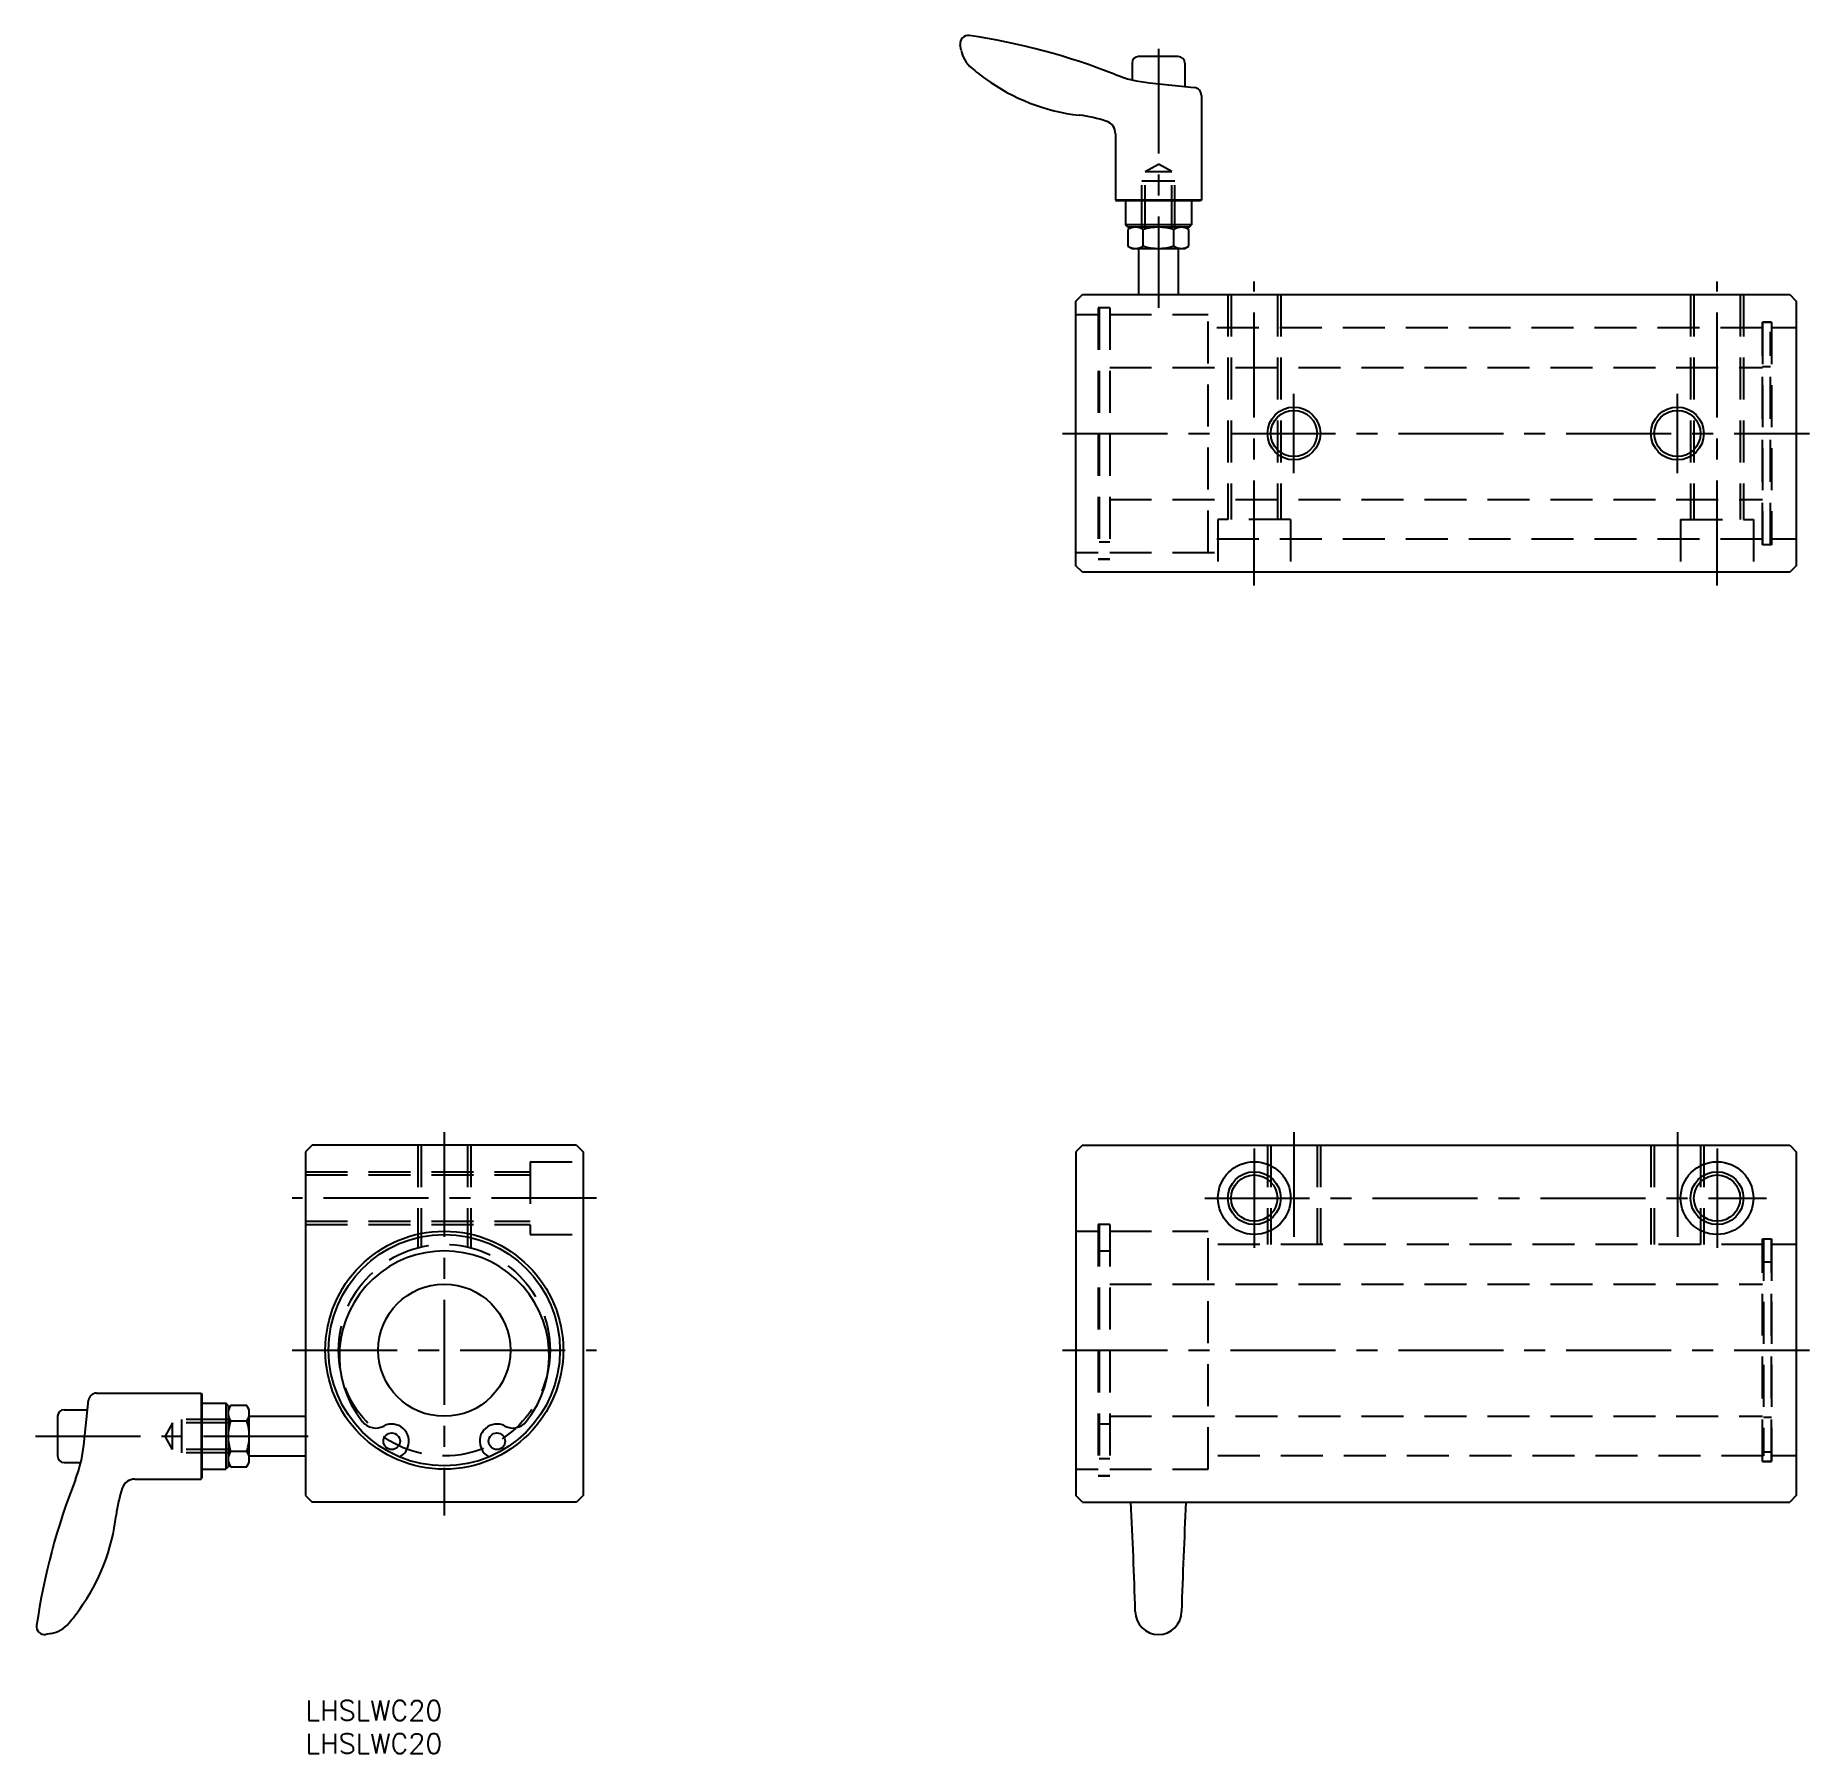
# Model space of a CAD drawing. Extents: x -41 to 228, y -8 to 252.
import ezdxf

# ---------------------------------------------------------------- set-up
doc = ezdxf.new("R2010")
doc.units = 0
doc.header["$LTSCALE"] = 0.5
doc.linetypes.add('CENTER', pattern=[50.8, 31.75, -6.35, 6.35, -6.35])
doc.linetypes.add('DASHED', pattern=[19.05, 12.7, -6.35])
doc.layers.get('DEFPOINTS').update_dxf_attribs({"linetype": 'CONTINUOUS'})
for name, color, linetype in [('MSM_CENTER', 1, 'CENTER'), ('MSM_CONTINUOUS', 7, 'CONTINUOUS'), ('MSM_DASHED', 4, 'DASHED'), ('MSM_NARROW', 5, 'CONTINUOUS'), ('MSM_PART_NUMBER', 7, 'CONTINUOUS')]:
    doc.layers.add(name, color=color, linetype=linetype)
doc.styles.get("Standard").update_dxf_attribs({"font": 'txt.shx', "height": 3, "bigfont": 'bigfont.shx'})

# ---------------------------------------------------------------- blocks, each defined once
blk = doc.blocks.new('*U8')
at = {"layer": 'MSM_PART_NUMBER'}
blk.add_text('LHSLWC20', height=3, dxfattribs=at).set_placement((0, -3))
blk = doc.blocks.new('*U9')
at = {"layer": 'MSM_PART_NUMBER'}
blk.add_text('LHSLWC20', height=3, dxfattribs=at).set_placement((0, -8))

msp = doc.modelspace()

# ---------------------------------------------------------------- linework, layer by layer
at = {"layer": 'MSM_CENTER'}
for p, q in [((129.04, 249.85), (129.04, 210.65)), ((143.54, 168.65), (143.54, 214.65)), ((213.54, 168.65), (213.54, 214.65)), ((149.54, 185.65), (149.54, 197.65)), ((207.54, 185.65), (207.54, 197.65)), ((114.54, 191.65), (227.54, 191.65)), ((21, 86), (21, 28)), ((149.54, 86), (149.54, 67)), ((207.54, 86), (207.54, 67)), ((143.54, 83.5), (143.54, 68.5)), ((213.54, 83.5), (213.54, 68.5)), ((44, 76), (-2, 76)), ((136.04, 76), (221.04, 76)), ((-2, 53), (44, 53)), ((114.54, 53), (227.54, 53)), ((-40.85, 40), (2, 40))]:
    msp.add_line(p, q, dxfattribs=at)
at = {"layer": 'MSM_CONTINUOUS'}
for p, q in [((99.2, 249.63), (99.05, 250.44)), ((125.04, 247.65), (125.04, 245.13)), ((132.04, 248.65), (126.04, 248.65)), ((133.04, 247.65), (133.04, 244.11)), ((127.68, 244.68), (134.46, 243.96)), ((135.54, 242.77), (135.54, 226.93)), ((122.54, 236.97), (122.54, 226.93)), ((135.54, 226.93), (122.54, 226.93)), ((122.54, 226.93), (122.74, 226.85)), ((135.33, 226.85), (122.74, 226.85)), ((124.04, 226.85), (124.04, 223.21)), ((134.04, 226.85), (134.04, 223.21)), ((135.54, 226.93), (135.33, 226.85)), ((134.04, 223.21), (124.04, 223.21)), ((124.4, 222.85), (124.04, 223.21)), ((133.67, 222.85), (124.4, 222.85)), ((125.04, 222.85), (124.42, 222.49)), ((125.04, 222.85), (124.42, 222.49)), ((133.04, 222.85), (125.04, 222.85)), ((133.65, 222.49), (133.04, 222.85)), ((133.65, 222.49), (133.04, 222.85)), ((133.67, 222.85), (134.04, 223.21)), ((124.42, 222.49), (124.42, 220)), ((126.73, 220), (126.73, 222.49)), ((131.34, 222.49), (131.34, 220)), ((133.65, 220), (133.65, 222.49)), ((124.42, 220), (125.04, 219.65)), ((125.04, 219.65), (133.04, 219.65)), ((126.04, 219.65), (126.04, 212.65)), ((132.04, 219.65), (132.04, 212.65)), ((133.04, 219.65), (133.65, 220)), ((116.54, 211.65), (117.54, 212.65)), ((117.54, 212.65), (224.54, 212.65)), ((224.54, 212.65), (225.54, 211.65)), ((116.54, 171.65), (116.54, 211.65)), ((225.54, 211.65), (225.54, 171.65)), ((117.54, 170.65), (116.54, 171.65)), ((224.54, 170.65), (117.54, 170.65)), ((225.54, 171.65), (224.54, 170.65)), ((1, 84), (0, 83)), ((41, 84), (1, 84)), ((41, 84), (42, 83)), ((117.54, 84), (116.54, 83)), ((117.54, 84), (224.54, 84)), ((224.54, 84), (225.54, 83)), ((0, 83), (0, 31)), ((42, 83), (42, 31)), ((116.54, 83), (116.54, 31)), ((225.54, 83), (225.54, 31)), ((0, 57), (0, 57)), ((-31.62, 46.5), (-15.79, 46.5)), ((-15.79, 46.5), (-15.79, 33.5)), ((-15.79, 46.5), (-15.7, 46.3)), ((-15.7, 46.3), (-15.7, 33.7)), ((-37.5, 43), (-37.5, 37)), ((-36.5, 44), (-32.97, 44)), ((-33.53, 38.64), (-32.81, 45.43)), ((-15.7, 45), (-12.07, 45)), ((-12.07, 45), (-12.07, 35)), ((-11.7, 44.63), (-12.07, 45)), ((-11.7, 44.63), (-11.7, 35.37)), ((-11.34, 44.62), (-11.7, 44)), ((-8.86, 44.62), (-11.34, 44.62)), ((-8.5, 44), (-8.86, 44.62)), ((-8.5, 36), (-8.5, 44)), ((-8.5, 43), (0, 43)), ((-11.34, 42.31), (-8.86, 42.31)), ((-8.86, 37.69), (-11.34, 37.69)), ((15.44, 38.21), (15.48, 38.32)), ((26.52, 38.32), (26.56, 38.21)), ((-36.5, 36), (-33.99, 36)), ((-15.7, 35), (-12.07, 35)), ((-11.7, 35.37), (-12.07, 35)), ((-11.7, 36), (-11.34, 35.38)), ((-11.34, 35.38), (-8.86, 35.38)), ((-8.86, 35.38), (-8.5, 36)), ((-8.5, 37), (0, 37)), ((-25.82, 33.5), (-15.79, 33.5)), ((-15.79, 33.5), (-15.7, 33.7)), ((0, 31), (1, 30)), ((41, 30), (1, 30)), ((42, 31), (41, 30)), ((117.54, 30), (116.54, 31)), ((117.54, 30), (224.54, 30)), ((225.54, 31), (224.54, 30)), ((-38.48, 10.16), (-39.29, 10.02))]:
    msp.add_line(p, q, dxfattribs=at)
for centre, radius in [((149.54, 191.65), 3.5), ((207.54, 191.65), 3.5), ((143.54, 76), 5.5), ((213.54, 76), 5.5), ((143.54, 76), 3.5), ((213.54, 76), 3.5), ((21, 53), 18), ((21, 53), 17.5), ((21, 53), 10), ((13.05, 39.23), 1.25), ((28.95, 39.23), 1.25)]:
    msp.add_circle(centre, radius, dxfattribs=at)
for centre, radius, start, end in [((100.24, 250.65), 1.2, 81.6349, 190), ((103.63, 250.41), 4.5, 190, 230.208), ((85.86, 152.9), 100, 68.5272, 81.6349), ((126.35, 277.69), 40, 230.208, 234.0475), ((126.04, 247.65), 1, 90, 180), ((132.04, 247.65), 1, 360, 90), ((120.48, 269.59), 30, 234.0475, 263.4319), ((129.79, 264.57), 20, 248.5272, 263.9426), ((134.34, 242.77), 1.2, 360, 83.9426), ((114.76, 219.92), 20, 71.2775, 83.4319), ((120.54, 236.97), 2, 360, 71.2775), ((125.57, 220.8), 2.04, 55.6158, 124.3842), ((125.57, 220.8), 2.04, 55.6158, 124.3842), ((129.04, 215.2), 7.64, 72.412, 107.588), ((129.04, 215.2), 7.64, 72.412, 107.588), ((132.5, 220.8), 2.04, 55.6158, 124.3842), ((132.5, 220.8), 2.04, 55.6158, 124.3842), ((125.57, 221.69), 2.04, 235.6158, 304.3842), ((129.04, 227.29), 7.64, 252.412, 287.588), ((132.5, 221.69), 2.04, 235.6158, 304.3842), ((21, 52.13), 15.88, 321.3506, 218.6494), ((-31.62, 45.3), 1.2, 90, 173.9426), ((-36.5, 43), 1, 90, 180), ((-9.66, 43.46), 2.04, 145.6158, 214.3842), ((-10.54, 43.46), 2.04, 325.6158, 34.3842), ((-4.06, 40), 7.64, 162.412, 197.588), ((-16.14, 40), 7.64, 342.412, 17.588), ((10.63, 43.83), 2.6, 218.6494, 297.7045), ((13.05, 39.23), 2.6, 339.4114, 117.7045), ((28.95, 39.23), 2.6, 62.2955, 200.5886), ((31.37, 43.83), 2.6, 242.2955, 321.3506), ((-53.42, 40.75), 20, 338.5272, 353.9426), ((-9.66, 36.54), 2.04, 145.6158, 214.3842), ((-10.54, 36.54), 2.04, 325.6158, 34.3842), ((13.1, 39.09), 2.5, 297.0551, 339.4114), ((28.9, 39.09), 2.5, 200.5886, 242.9449), ((-36.5, 37), 1, 180, 270), ((58.25, -3.17), 100, 158.5272, 171.6349), ((-25.82, 31.5), 2, 90, 161.2775), ((-8.77, 25.72), 20, 161.2775, 173.4319), ((-674.11, -10.38), 800, 1.71041, 2.89311), ((932.18, -10.38), 800, 177.10689, 178.28959), ((-58.45, 31.44), 30, 324.0475, 353.4319), ((-66.54, 37.31), 40, 320.208, 324.0475), ((129.04, 13.5), 3.5, 180, 0), ((-39.5, 11.2), 1.2, 171.6349, 280), ((-39.26, 14.59), 4.5, 280, 320.208)]:
    msp.add_arc(centre, radius, start, end, dxfattribs=at)
at = {"layer": 'MSM_DASHED'}
for p, q in [((127.04, 231.25), (129.04, 232.4)), ((127.04, 222.85), (127.04, 231.25)), ((127.04, 231.25), (131.04, 231.25)), ((131.04, 231.25), (129.04, 232.4)), ((131.04, 222.85), (131.04, 231.25)), ((126.54, 222.85), (126.54, 229.85)), ((126.54, 229.85), (131.54, 229.85)), ((131.54, 222.85), (131.54, 229.85)), ((139.54, 212.65), (139.54, 178.65)), ((140.04, 212.65), (140.04, 178.65)), ((147.04, 212.65), (147.04, 178.65)), ((147.54, 212.65), (147.54, 178.65)), ((209.54, 212.65), (209.54, 178.65)), ((210.04, 212.65), (210.04, 178.65)), ((217.04, 212.65), (217.04, 178.65)), ((217.54, 212.65), (217.54, 178.65)), ((116.54, 209.65), (119.91, 209.65)), ((121.66, 210.65), (119.91, 210.65)), ((119.91, 210.65), (119.91, 172.65)), ((120.06, 210.65, -0.5), (120.06, 175.23, -0.5)), ((121.66, 210.65), (121.66, 172.65)), ((121.66, 209.65), (136.54, 209.65)), ((136.54, 173.65), (136.54, 209.65)), ((220.42, 207.65), (136.66, 207.65)), ((220.42, 208.5), (220.42, 174.8)), ((221.77, 208.5), (220.42, 208.5)), ((220.42, 174.8), (220.42, 208.5)), ((220.42, 208.5, -1.3), (221.77, 208.5, -1.3)), ((221.62, 174.8), (221.62, 207)), ((221.77, 208.5, -0.1), (221.77, 174.8, -0.1)), ((225.54, 207.65), (221.77, 207.65)), ((121.66, 201.65), (220.42, 201.65)), ((221.62, 201.75, -1.3), (220.42, 201.75, -1.3)), ((121.66, 181.65), (220.42, 181.65)), ((149.04, 178.65), (138.04, 178.65)), ((138.04, 178.65), (138.04, 170.65)), ((149.04, 178.65), (149.04, 170.65)), ((208.04, 178.65), (208.04, 170.65)), ((208.04, 178.65), (219.04, 178.65)), ((219.04, 178.65), (219.04, 170.65)), ((121.66, 175.23), (120.06, 175.23, -0.5)), ((220.42, 175.65), (136.66, 175.65)), ((221.77, 174.8), (220.42, 174.8)), ((221.77, 174.8, -1.3), (220.42, 174.8, -1.3)), ((225.54, 175.65), (221.77, 175.65)), ((116.54, 173.65), (119.91, 173.65)), ((119.91, 172.65), (121.66, 172.65)), ((121.66, 172.65), (119.91, 172.65)), ((121.66, 173.65), (138.04, 173.65)), ((17, 84), (17, 68.49)), ((17.5, 84), (17.5, 68.61)), ((24.5, 84), (24.5, 68.61)), ((25, 84), (25, 68.49)), ((145.54, 84), (145.54, 69)), ((146.04, 84), (146.04, 69)), ((153.04, 84), (153.04, 69)), ((153.54, 84), (153.54, 69)), ((203.54, 84), (203.54, 69)), ((204.04, 84), (204.04, 69)), ((211.04, 84), (211.04, 69)), ((211.54, 84), (211.54, 69)), ((34, 81.5), (34, 70.5)), ((34, 81.5), (42, 81.5)), ((0, 80), (34, 80)), ((0, 79.5), (34, 79.5)), ((0, 72.5), (34, 72.5)), ((0, 72), (34, 72)), ((34, 70.5), (42, 70.5)), ((116.54, 71), (119.91, 71)), ((121.66, 72), (119.91, 72)), ((119.91, 72), (119.91, 34)), ((120.06, 72, -0.5), (120.06, 36.59, -0.5)), ((121.66, 72), (121.66, 34)), ((121.66, 71), (136.54, 71)), ((136.54, 35), (136.54, 71)), ((220.42, 69.85), (221.77, 69.85)), ((220.42, 69.85, -1.3), (221.77, 69.85, -1.3)), ((220.42, 36.15, -0.1), (220.42, 69.85, -0.1)), ((220.57, 69.85), (220.57, 37)), ((221.77, 36.15), (221.77, 69.85)), ((221.77, 69.85), (221.77, 36.15)), ((121.66, 68), (120.06, 68)), ((220.57, 69), (136.66, 69)), ((225.54, 69), (221.77, 69)), ((220.57, 66.35, -1.3), (221.77, 66.35, -1.3)), ((121.66, 63), (220.42, 63)), ((121.66, 43), (220.42, 43)), ((-20.1, 42), (-21.25, 40)), ((-11.7, 42), (-20.1, 42)), ((-20.1, 38), (-20.1, 42)), ((-11.7, 42.5), (-18.7, 42.5)), ((-18.7, 37.5), (-18.7, 42.5)), ((121.66, 41.83), (120.16, 41.83)), ((220.57, 42.89, -1.3), (221.77, 42.89, -1.3)), ((-20.1, 38), (-21.25, 40)), ((-11.7, 38), (-20.1, 38)), ((220.57, 37.65, -1.3), (221.77, 37.65, -1.3)), ((-11.7, 37.5), (-18.7, 37.5)), ((116.54, 35), (119.91, 35)), ((121.66, 36.59), (120.06, 36.59)), ((121.66, 35), (136.54, 35)), ((220.57, 37), (136.66, 37)), ((220.42, 36.15), (221.77, 36.15)), ((221.77, 36.15, -1.3), (220.42, 36.15, -1.3)), ((225.54, 37), (221.77, 37)), ((119.91, 34), (121.66, 34)), ((121.66, 34), (119.91, 34))]:
    msp.add_line(p, q, dxfattribs=at)
msp.add_circle((21, 53), 16, dxfattribs=at)
at = {"layer": 'MSM_NARROW'}
for centre in [(149.54, 191.65), (207.54, 191.65), (143.54, 76), (213.54, 76)]:
    msp.add_circle(centre, 4, dxfattribs=at)

# ---------------------------------------------------------------- block references
at = {"layer": 'DEFPOINTS'}
for name in ['*U8', '*U9']:
    msp.add_blockref(name, (0, 0), dxfattribs=at)

doc.saveas('drawing.dxf')
